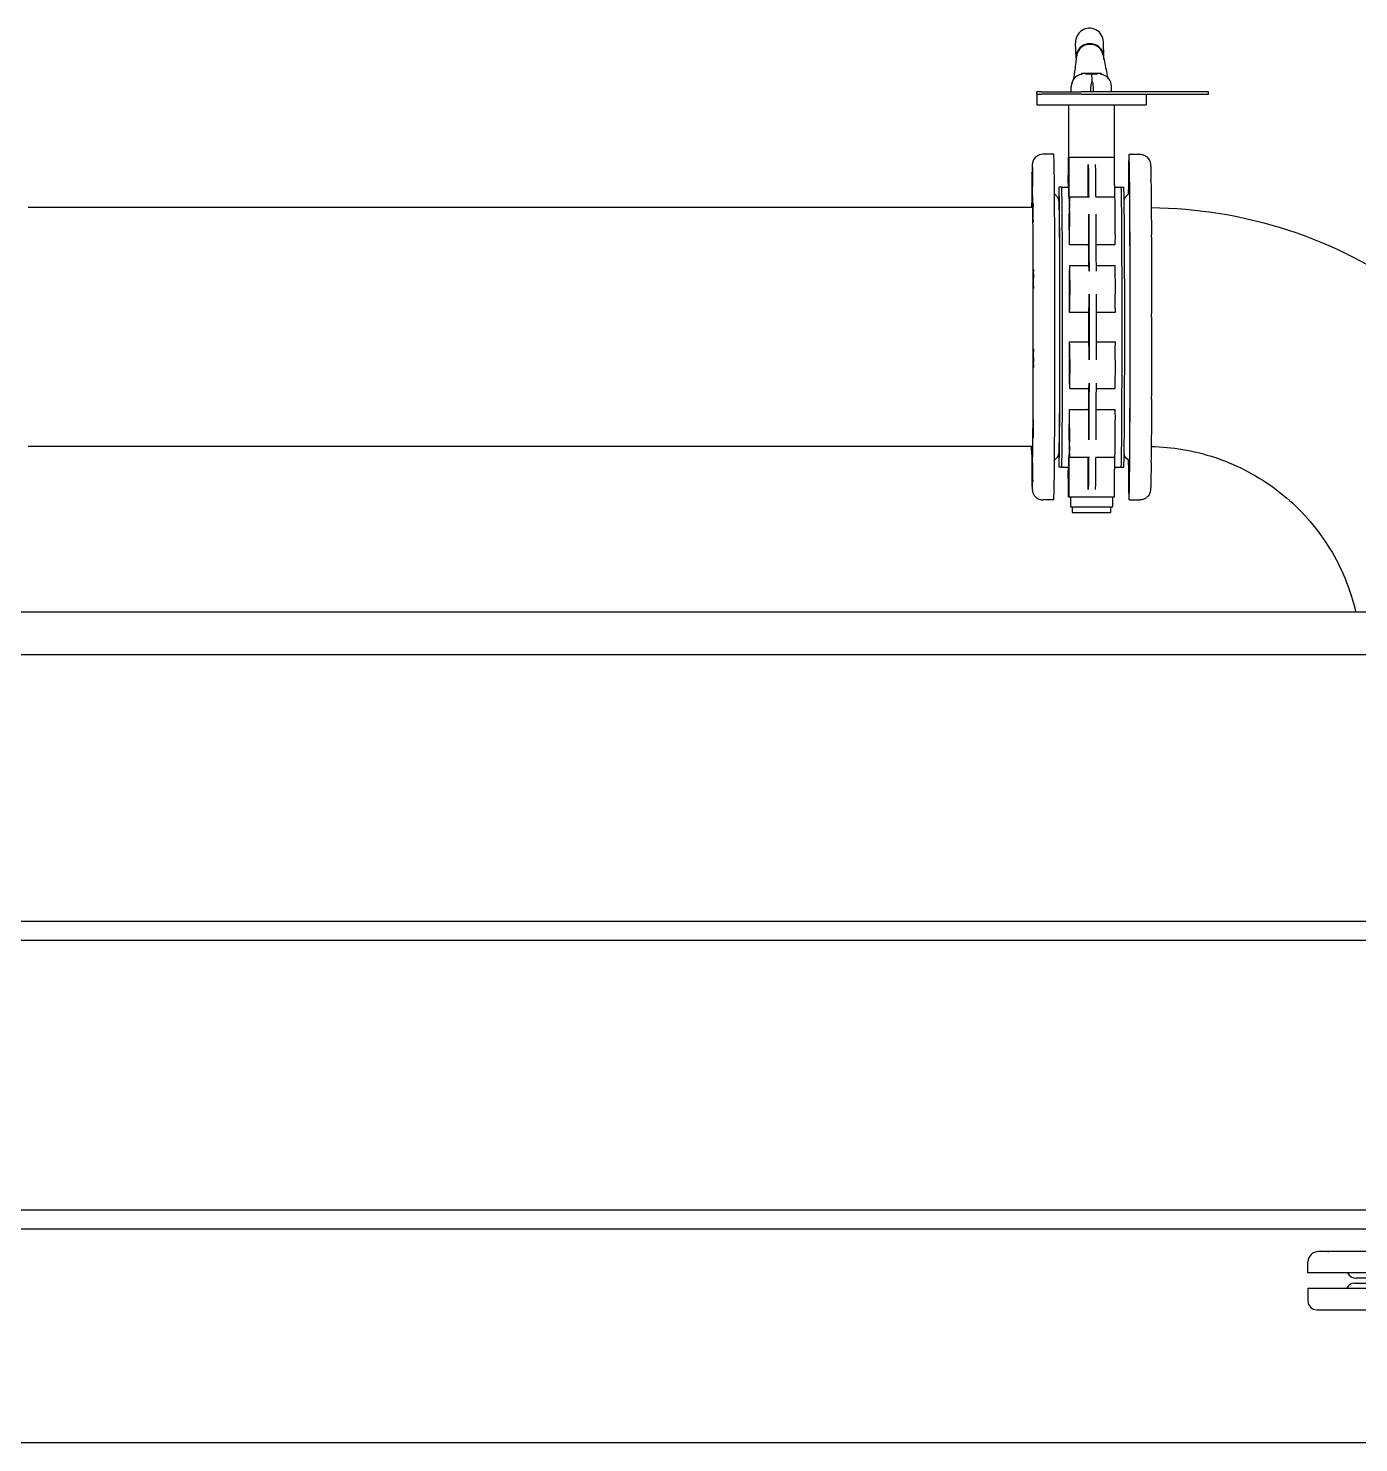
# Model space of a CAD drawing. Header units: millimetres. Extents: x 0 to 157650, y 0 to 89100.
# Drawn here: x 26944 to 28464, y 81060 to 82677 of the extents above; entities that cross this region are included whole.
import ezdxf

# ---------------------------------------------------------------- set-up
doc = ezdxf.new("R2010")
doc.units = ezdxf.units.MM
doc.header["$LTSCALE"] = 150
doc.layers.add('Visible', color=7, linetype='Continuous', lineweight=25)

msp = doc.modelspace()

# ---------------------------------------------------------------- linework, layer by layer
at = {"layer": 'Visible', "color": 9, "true_color": 0xc0c0c0}
for p, q in [((28140.9, 82642.9), (28140.2, 82660.2)), ((28157.9, 82658.3), (28155.9, 82658.3)), ((28172.8, 82644.1), (28172.2, 82661.5)), ((28147.4, 82625.4), (28147.5, 82625.4)), ((28147.4, 82624.2), (28147.4, 82625.4)), ((28147.5, 82625.4), (28169.5, 82625.4)), ((28147.5, 82623.8), (28147.5, 82625.4)), ((28158.8, 82624.4), (28151.5, 82624.4)), ((28165.5, 82624.4), (28158.8, 82624.4)), ((28169.5, 82623.8), (28169.5, 82625.4)), ((28101.3, 82604.4), (28095.9, 82604.4)), ((28095.9, 82601.4), (28095.9, 82604.4)), ((28095.9, 82601.4), (28101.3, 82601.4)), ((28095.9, 82601.4), (28095.9, 82589.4)), ((28095.9, 82601.4), (28101.3, 82601.4)), ((28101.3, 82604.4), (28146.8, 82604.4)), ((28146.8, 82601.4), (28101.3, 82601.4)), ((28135.4, 82604.4), (28135.4, 82610.4)), ((28155.8, 82604.4), (28146.8, 82604.4)), ((28146.8, 82601.4), (28155.8, 82601.4)), ((28292.4, 82604.4), (28155.8, 82604.4)), ((28155.8, 82601.4), (28292.4, 82601.4)), ((28157.7, 82604.4), (28157.7, 82610.4)), ((28160.7, 82604.4), (28160.7, 82610.4)), ((28181.4, 82604.4), (28181.4, 82610.4)), ((28220.9, 82601.4), (28220.9, 82589.4)), ((28292.4, 82601.4), (28292.4, 82604.4)), ((28095.9, 82589.4), (28220.9, 82589.4)), ((28132.3, 82589.4), (28132.3, 82520.3)), ((28132.6, 82520.3), (28132.6, 82589.4)), ((28184.6, 82589.4), (28184.6, 82529.4)), ((28115.4, 82532.9), (28102.9, 82532.9)), ((28132.1, 82529.4), (28132.3, 82529.4)), ((28132.7, 82529.4), (28184.7, 82529.4)), ((28201.4, 82532.9), (28213.9, 82532.9)), ((28124.4, 82495.4), (28121.4, 82495.4)), ((28124.4, 82495.4), (28132.4, 82495.4)), ((28132, 82498), (28132, 82495.4)), ((28132.9, 82481.6), (28132.9, 82498)), ((28154.9, 82484.1), (28154.9, 82498)), ((28184.9, 82498), (28184.9, 82484.1)), ((28184.9, 82495.4), (28192.4, 82495.4)), ((28192.4, 82495.4), (28195.4, 82495.4)), ((28091.5, 82471.9), (26943.5, 82471.9)), ((28133.2, 82481.6), (28132.9, 82481.6)), ((28133.2, 82476.8), (28133.1, 82464.8)), ((28133.3, 82484.1), (28155.3, 82484.1)), ((28163.3, 82484.1), (28185.3, 82484.1)), ((28133.3, 82429.5), (28133.4, 82441.5)), ((28155.3, 82429.5), (28155.4, 82441.5)), ((28185.4, 82441.5), (28185.3, 82429.5)), ((28155.3, 82429.5), (28133.3, 82429.5)), ((28185.3, 82429.5), (28163.5, 82429.5)), ((28133.5, 82404.8), (28133.4, 82400.4)), ((28133.6, 82405.7), (28155.6, 82405.7)), ((28163.7, 82405.7), (28185.6, 82405.7)), ((28133.5, 82352.2), (28133.6, 82356.5)), ((28155.5, 82352.2), (28133.5, 82352.2)), ((28155.5, 82352.2), (28155.6, 82356.5)), ((28185.5, 82352.2), (28163.7, 82352.2)), ((28185.6, 82356.5), (28185.5, 82352.2)), ((28133.5, 82318.6), (28155.5, 82318.6)), ((28133.6, 82314.3), (28133.5, 82318.6)), ((28155.6, 82314.3), (28155.5, 82318.6)), ((28163.7, 82318.6), (28185.5, 82318.6)), ((28185.5, 82318.6), (28185.6, 82314.3)), ((28133.4, 82270.3), (28133.5, 82266)), ((28133.6, 82265.1), (28155.6, 82265.1)), ((28163.7, 82265.1), (28185.6, 82265.1)), ((28133.3, 82241.3), (28155.3, 82241.3)), ((28133.4, 82229.3), (28133.3, 82241.3)), ((28155.4, 82229.3), (28155.3, 82241.3)), ((28163.5, 82241.3), (28185.3, 82241.3)), ((28185.3, 82241.3), (28185.4, 82229.3)), ((28091.5, 82198.9), (26943.5, 82198.9)), ((28133.1, 82206), (28133.2, 82194)), ((28132.9, 82189.2), (28133.2, 82189.2)), ((28132.9, 82172.8), (28132.9, 82189.2)), ((28133.3, 82186.7), (28155.3, 82186.7)), ((28154.9, 82172.8), (28154.9, 82186.7)), ((28163.3, 82186.7), (28185.3, 82186.7)), ((28184.9, 82186.7), (28184.9, 82172.8)), ((28124.4, 82175.4), (28121.4, 82175.4)), ((28124.4, 82175.4), (28132.6, 82175.4)), ((28132, 82175.4), (28132, 82172.8)), ((28132.3, 82159.9), (28132.3, 82175.4)), ((28132.6, 82176.3), (28132.6, 82159.9)), ((28184.9, 82175.4), (28192.4, 82175.4)), ((28192.4, 82175.4), (28195.4, 82175.4)), ((28115.4, 82137.9), (28102.9, 82137.9)), ((28132.1, 82141.4), (28132.7, 82141.4)), ((28132.7, 82141.4), (28184.7, 82141.4)), ((28134.4, 82141.4), (28134.4, 82129.9)), ((28182.4, 82141.4), (28182.4, 82129.9)), ((28201.4, 82137.9), (28213.9, 82137.9)), ((28134.4, 82129.9), (28182.4, 82129.9)), ((28136.4, 82129.9), (28136.4, 82123.4)), ((28136.4, 82123.4), (28180.4, 82123.4)), ((28180.4, 82129.9), (28180.4, 82123.4)), ((28873.9, 82009.5), (23661.9, 82009.5)), ((23661.9, 81961.2), (28864.1, 81961.2)), ((28864.1, 81656), (23661.9, 81656)), ((23661.9, 81634.7), (28864.1, 81634.7)), ((28864.1, 81326), (23661.9, 81326)), ((23661.9, 81304.7), (28845.6, 81304.7)), ((28428.2, 81278.9), (28417.9, 81278.9)), ((28428.2, 81278.9), (28429.8, 81278.9)), ((28482, 81278.9), (28429.8, 81278.9)), ((28405.9, 81254.4), (28405.9, 81266.9)), ((28733, 81254.4), (28405.9, 81254.4)), ((28733, 81248.4), (28460.9, 81248.4)), ((28405.9, 81236.9), (28733, 81236.9)), ((28405.9, 81236.9), (28405.9, 81222.4)), ((28458.9, 81242.9), (28733, 81242.9)), ((28415.9, 81212.4), (28733, 81212.4)), ((28829.8, 81060.4), (23686, 81060.4))]:
    msp.add_line(p, q, dxfattribs=at)
for centre, radius, start, end in [((28156.2, 82660.9), 16, 2.2176, 182.2176), ((28149.4, 82610.4), 14, 98.2143, 180), ((28167.4, 82610.4), 14, 0, 81.4772), ((28417.9, 81266.9), 12, 90, 180), ((28460.9, 81259.4), 11, 207.0357, 270), ((28458.9, 81233.9), 9, 90, 160.5288), ((28415.9, 81222.4), 10, 180, 270)]:
    msp.add_arc(centre, radius, start, end, dxfattribs=at)
for centre, major_axis, ratio, start_param, end_param in [((28156.8, 82643.5), (16, 0.6), 0.984785, 6.131036, 9.590907), ((28155.8, 82644.5), (-14, -0.5), 0.984785, 4.673086, 6.112596), ((28157.8, 82644.5), (14, 0.5), 0.984785, 0.173983, 1.531494), ((28158.8, 82610.4), (0, 14), 0.034888, 5.174913, 6.283185), ((28172, 82610.4), (-14.3, 0), 0.980683, 5.820662, 6.283185), ((28146.4, 82610.4), (14.3, 0), 0.980683, 0, 0.462524), ((28201.4, 82335.4), (0, 197.5), 0.006828, 2.447528, 6.97725), ((28201.4, 82335.4), (0, 191.5), 0.006828, 2.486433, 6.938345), ((28115.4, 82335.4), (0, -197.5), 0.006828, 0, 3.141593), ((28132.1, 82504.4), (0, 25), 0.006828, 5.401623, 8.115781), ((28132.7, 82504.4), (0, 25), 0.006828, 4.45059, 7.164748), ((28155.5, 82601.1), (0, -120), 0.006828, 5.441902, 6.077271), ((28154.7, 82504.4), (0, 25), 0.006828, 4.45059, 5.441902), ((28163.5, 82601.1), (0, -120), 0.006828, 5.441902, 6.077271), ((28184.7, 82504.4), (0, 25), 0.006828, 4.45059, 6.283185), ((28090.6, 82501.6), (0, 10.8), 0.006828, 0.541818, 6.379853), ((28091.2, 82506.8), (0, -10.8), 0.006828, 3.159812, 8.997847), ((28121.4, 82335.4), (0, -160), 0.006828, 5.856562, 9.851401), ((28124.4, 82335.4), (0, -160), 0.006828, 0, 3.141593), ((28124.4, 82335.4), (0, -160), 0.006828, 0, 3.141593), ((28132.4, 82335.4), (0, 160), 0.006828, 5.864493, 6.283185), ((28192.4, 82335.4), (0, 160), 0.006828, 3.141593, 6.283185), ((28192.4, 82335.4), (0, 160), 0.006828, 3.141593, 6.283185), ((28195.4, 82335.4), (0, 160), 0.006828, 3.141593, 6.283185), ((28091.7, 82466), (0, -10.8), 0.006828, 2.636213, 8.474248), ((28133.3, 82459.1), (0, 25), 0.006828, 3.926991, 7.068583), ((28155.3, 82459.1), (0, 25), 0.006828, 6.077271, 6.283185), ((28185.3, 82459.1), (0, 25), 0.006828, 3.926991, 6.283185), ((28132.4, 82335.4), (0, 160), 0.006828, 5.340894, 5.65468), ((28156.3, 82488.8), (0, 120), 0.006828, 1.776711, 2.41208), ((28155.3, 82459.1), (0, 25), 0.006828, 3.926991, 4.918303), ((28164.3, 82488.8), (0, -120), 0.006828, 4.918303, 5.553672), ((28154.4, 82335.4), (0, 160), 0.006828, 5.167245, 5.340894), ((28133.6, 82380.7), (0, -25), 0.006828, 0.261799, 3.403392), ((28092.1, 82390.3), (0, -10.8), 0.006828, 2.112615, 7.950649), ((28132.4, 82335.4), (0, 160), 0.006828, 4.817295, 5.131081), ((28155.6, 82380.7), (0, 25), 0.006828, 5.553672, 6.283185), ((28185.6, 82380.7), (0, 25), 0.006828, 3.403392, 6.283185), ((28155.6, 82380.7), (0, -25), 0.006828, 0.261799, 1.253112), ((28156.5, 82335.4), (0, 120), 0.006828, 1.253112, 1.888481), ((28164.5, 82335.4), (0, -120), 0.006828, 4.394704, 5.030074), ((28154.4, 82335.4), (0, 160), 0.006828, 4.607482, 4.817295), ((28092.1, 82299.9), (0, -10.8), 0.006828, 1.589016, 7.427051), ((28132.4, 82335.4), (0, 160), 0.006828, 4.293697, 4.607482), ((28133.6, 82290.1), (0, -25), 0.006828, 6.021386, 9.162979), ((28155.6, 82290.1), (0, 25), 0.006828, 5.030074, 6.021386), ((28185.6, 82290.1), (0, 25), 0.006828, 3.141593, 6.021386), ((28154.4, 82335.4), (0, 160), 0.006828, 4.083884, 4.257533), ((28156.3, 82182), (0, 120), 0.006828, 0.729513, 1.364882), ((28155.6, 82290.1), (0, -25), 0.006828, 0, 0.729513), ((28164.3, 82182), (0, -120), 0.006828, 3.871106, 4.506475), ((28091.8, 82219), (0, -10.8), 0.006828, 1.065417, 6.903452), ((28132.4, 82335.4), (0, 160), 0.006828, 3.770098, 4.083884), ((28133.3, 82211.7), (0, -25), 0.006828, 5.497787, 8.63938), ((28155.3, 82211.7), (0, 25), 0.006828, 4.506475, 5.497787), ((28185.3, 82211.7), (0, -25), 0.006828, 0, 2.356194), ((28090.1, 82204.8), (0, 10.8), 0.006828, 2.146885, 2.191063), ((28090.1, 82204.8), (0, -10.8), 0.006828, 5.777806, 7.277893), ((28091.3, 82169.2), (0, -10.8), 0.006828, 0.541818, 6.379853), ((28132.4, 82335.4), (0, -160), 0.006828, 0.104907, 0.418692), ((28155.5, 82069.7), (0, 120), 0.006828, 0.205914, 0.841283), ((28155.3, 82211.7), (0, -25), 0.006828, 0, 0.205914), ((28163.5, 82069.7), (0, 120), 0.006828, 0.205914, 0.841283), ((28090.7, 82164), (0, 10.8), 0.006828, 3.159812, 8.997847), ((28132.1, 82166.4), (0, -25), 0.006828, 4.45059, 7.592182), ((28132.7, 82166.4), (0, -25), 0.006828, 4.974188, 8.115781), ((28154.7, 82166.4), (0, 25), 0.006828, 3.982876, 4.974188), ((28184.7, 82166.4), (0, -25), 0.006828, 0, 1.832596)]:
    msp.add_ellipse(centre, major_axis=major_axis, ratio=ratio, start_param=start_param, end_param=end_param, dxfattribs=at)
for centre, major_axis in [((28132.1, 82504.4), (0, 8.65)), ((28132.7, 82504.4), (0, -8.65)), ((28133.3, 82459.1), (0, -8.65)), ((28133.6, 82380.7), (0, -8.65)), ((28133.6, 82290.1), (0, -8.65)), ((28133.3, 82211.7), (0, -8.65)), ((28132.1, 82166.4), (0, 8.65)), ((28132.7, 82166.4), (0, -8.65))]:
    msp.add_ellipse(centre, major_axis=major_axis, ratio=0.006828, dxfattribs=at)
for points, knots in [([(28138.5, 82619.2), (28138.9, 82622.5), (28139.4, 82625.9), (28140.5, 82635.2), (28141.3, 82641), (28142, 82646.3)], [4.185698, 4.185698, 4.185698, 4.185698, 10.001139, 10.001139, 19.718616, 19.718616, 19.718616, 19.718616]), ([(28171.5, 82647.4), (28172.7, 82641.8), (28173.9, 82635.8), (28175.8, 82626.7), (28176.4, 82623.6), (28177, 82620.6)], [0, 0, 0, 0, 10.000406, 10.000406, 15.277543, 15.277543, 15.277543, 15.277543]), ([(28102.9, 82532.9), (28101.6, 82532.9), (28100.4, 82532.7), (28098, 82531.9), (28097, 82531.4), (28095.2, 82530.1), (28094.4, 82529.4), (28093.1, 82527.9), (28092.7, 82527.2), (28092, 82526), (28091.8, 82525.5), (28091.5, 82524.6), (28091.4, 82524.3), (28091.2, 82523.6), (28091.2, 82523.4), (28091, 82522.7), (28091, 82522.4), (28090.9, 82521.3), (28090.8, 82520.8), (28090.8, 82519.8), (28090.8, 82519.4), (28090.7, 82518.4), (28090.7, 82517.9), (28090.7, 82516.8), (28090.6, 82516.2), (28090.6, 82514.9), (28090.6, 82514.2), (28090.6, 82512.7), (28090.5, 82511.9), (28090.5, 82510.2), (28090.5, 82509.3), (28090.5, 82507.4), (28090.4, 82506.4), (28090.4, 82504.3), (28090.4, 82503.2), (28090.4, 82501), (28090.3, 82499.8), (28090.3, 82497.3), (28090.3, 82496), (28090.3, 82493.4), (28090.3, 82492), (28090.2, 82489.2), (28090.2, 82487.7), (28090.2, 82481.8), (28090.1, 82477), (28090.1, 82471.9)], [4.1313466, 4.1313466, 4.1313466, 4.1313466, 4.1335437, 4.1335437, 4.1359646, 4.1359646, 4.1391207, 4.1391207, 4.1436758, 4.1436758, 4.14944, 4.14944, 4.1560393, 4.1560393, 4.1654795, 4.1654795, 4.1843121, 4.1843121, 4.2540927, 4.2540927, 4.2956556, 4.2956556, 4.3373657, 4.3373657, 4.3791083, 4.3791083, 4.4207468, 4.4207468, 4.462331, 4.462331, 4.5040618, 4.5040618, 4.5457993, 4.5457993, 4.587401, 4.587401, 4.6289888, 4.6289888, 4.6707228, 4.6707228, 4.7124596, 4.7124596, 4.7540551, 4.7540551, 4.8759308, 4.8759308, 4.8759308, 4.8759308]), ([(28213.9, 82532.9), (28215.2, 82532.9), (28216.5, 82532.7), (28218.8, 82531.9), (28219.9, 82531.4), (28221.7, 82530.1), (28222.4, 82529.4), (28223.7, 82527.9), (28224.1, 82527.2), (28224.8, 82526), (28225, 82525.5), (28225.4, 82524.6), (28225.5, 82524.3), (28225.6, 82523.6), (28225.7, 82523.4), (28225.8, 82522.7), (28225.9, 82522.4), (28226, 82521.3), (28226, 82520.8), (28226.1, 82519.3), (28226.2, 82518.4), (28226.2, 82515.9), (28226.3, 82514.5), (28226.3, 82511.2), (28226.4, 82509.3), (28226.4, 82506), (28226.5, 82504.6), (28226.5, 82503.1)], [4.0006906, 4.0006906, 4.0006906, 4.0006906, 4.0028877, 4.0028877, 4.0053086, 4.0053086, 4.0084647, 4.0084647, 4.0130198, 4.0130198, 4.018784, 4.018784, 4.0253833, 4.0253833, 4.0348235, 4.0348235, 4.0536561, 4.0536561, 4.1234367, 4.1234367, 4.2121673, 4.2121673, 4.3008978, 4.3008978, 4.3896284, 4.3896284, 4.4443435, 4.4443435, 4.4443435, 4.4443435]), ([(28090.5, 82510.8), (28090.5, 82510.9), (28090.5, 82510.9), (28090.5, 82511.5), (28090.5, 82511.8), (28090.6, 82512.2), (28090.6, 82512.2), (28090.6, 82512.3)], [-2.1774743, -2.1774743, -2.1774743, -2.1774743, -2.1286878, -2.1286878, -1.8246957, -1.8246957, -1.698103, -1.698103, -1.698103, -1.698103]), ([(28091.2, 82517.5), (28091.2, 82517.5), (28091.2, 82517.5), (28091.2, 82517.4), (28091.2, 82517.2), (28091.2, 82516.8), (28091.2, 82516.7), (28091.2, 82516.5)], [-2.1773625, -2.1773625, -2.1773625, -2.1773625, -2.0762328, -2.0762328, -1.8118997, -1.8118997, -1.6981222, -1.6981222, -1.6981222, -1.6981222]), ([(28091.1, 82177.4), (28091.1, 82177.4), (28091.1, 82178.1), (28091.2, 82181.6), (28091.3, 82186.3), (28091.5, 82200.3), (28091.6, 82210.2), (28091.8, 82234), (28091.9, 82247.8), (28092, 82278.1), (28092, 82294.5), (28092, 82328.1), (28092, 82345.3), (28092, 82378.8), (28092, 82395.1), (28091.8, 82425.1), (28091.8, 82438.8), (28091.6, 82462.3), (28091.5, 82472), (28091.3, 82486.4), (28091.2, 82491.3), (28091.1, 82493.2), (28091.1, 82493.4), (28091.1, 82493.4)], [1.069638, 1.069638, 1.069638, 1.069638, 1.176431, 1.176431, 1.452777, 1.452777, 1.769487, 1.769487, 2.088775, 2.088775, 2.408495, 2.408495, 2.728321, 2.728321, 3.048145, 3.048145, 3.367854, 3.367854, 3.687098, 3.687098, 4.003379, 4.003379, 4.051462, 4.051462, 4.051462, 4.051462]), ([(28195.9, 82481.1), (28195.9, 82481.1), (28195.9, 82481.1), (28196, 82481.5), (28196.2, 82481.9), (28196.8, 82483.2), (28197.2, 82484), (28198.5, 82485.6), (28199, 82486), (28200.2, 82487), (28201.1, 82487.6), (28202.2, 82488.1)], [3.97819917, 3.97819917, 3.97819917, 3.97819917, 3.97875116, 3.97875116, 3.98652255, 3.98652255, 3.99291521, 3.99291521, 3.99524896, 3.99524896, 3.99786371, 3.99786371, 3.99786371, 3.99786371]), ([(28226.5, 82502.1), (28226.5, 82502.5), (28226.5, 82502.8), (28226.5, 82503.1), (28226.5, 82503.1), (28226.5, 82503.1)], [-2.0590672, -2.0590672, -2.0590672, -2.0590672, -1.8246957, -1.8246957, -1.8214102, -1.8214102, -1.8214102, -1.8214102]), ([(28226.5, 82502.1), (28226.5, 82499.3), (28226.6, 82496.2), (28226.6, 82489.6), (28226.7, 82486), (28226.7, 82478.3), (28226.8, 82474.2), (28226.8, 82465.5), (28226.9, 82461), (28226.9, 82451.4), (28227, 82446.5), (28227, 82441.3)], [4.4570923, 4.4570923, 4.4570923, 4.4570923, 4.5585241, 4.5585241, 4.6599558, 4.6599558, 4.7613876, 4.7613876, 4.8628194, 4.8628194, 4.9642512, 4.9642512, 4.9642512, 4.9642512]), ([(28091.8, 82475.4), (28091.8, 82475.4), (28091.8, 82475.3), (28091.8, 82474.7), (28091.8, 82474), (28091.8, 82473), (28091.8, 82472.6), (28091.8, 82472.3)], [-2.1774743, -2.1774743, -2.1774743, -2.1774743, -2.1286878, -2.1286878, -1.8246957, -1.8246957, -1.698103, -1.698103, -1.698103, -1.698103]), ([(28116.3, 82183.6), (28116.4, 82183.7), (28116.5, 82183.7), (28117.6, 82184.4), (28118.2, 82185.1), (28119.4, 82186.5), (28119.8, 82187.1), (28120.5, 82188.3), (28120.6, 82188.8), (28120.9, 82189.6), (28121, 82189.9), (28121.2, 82190.4), (28121.2, 82190.7), (28121.3, 82191.2), (28121.4, 82191.5), (28121.5, 82192.3), (28121.5, 82192.6), (28121.7, 82195.3), (28121.7, 82199.1), (28121.9, 82211.6), (28122, 82220.2), (28122.2, 82241), (28122.2, 82253.2), (28122.3, 82279.9), (28122.4, 82294.4), (28122.4, 82324.3), (28122.4, 82339.8), (28122.4, 82369.9), (28122.4, 82384.6), (28122.3, 82412), (28122.2, 82424.5), (28122.1, 82446.3), (28122, 82455.4), (28121.8, 82469.4), (28121.7, 82474.1), (28121.5, 82477.4), (28121.5, 82477.9), (28121.4, 82478.8), (28121.4, 82479.1), (28121.3, 82480), (28121.2, 82480.2), (28121.1, 82480.7), (28121, 82480.9), (28120.8, 82481.5), (28120.7, 82481.9), (28120.1, 82483.2), (28119.7, 82484), (28118.3, 82485.6), (28117.9, 82486), (28117, 82486.7), (28116.7, 82487), (28116.3, 82487.2)], [0.99405, 0.99405, 0.99405, 0.99405, 0.994365, 0.994365, 0.997526, 0.997526, 1.002191, 1.002191, 1.008396, 1.008396, 1.015305, 1.015305, 1.024677, 1.024677, 1.042087, 1.042087, 1.097205, 1.097205, 1.411364, 1.411364, 1.735926, 1.735926, 2.056757, 2.056757, 2.377067, 2.377067, 2.69725, 2.69725, 3.017427, 3.017427, 3.337706, 3.337706, 3.658401, 3.658401, 3.981625, 3.981625, 4.056486, 4.056486, 4.093916, 4.093916, 4.104269, 4.104269, 4.109407, 4.109407, 4.117179, 4.117179, 4.123571, 4.123571, 4.125905, 4.125905, 4.12705, 4.12705, 4.12705, 4.12705]), ([(28226.8, 82471.9), (28279.5, 82471.4), (28332.2, 82462.9), (28433.9, 82429.8), (28482.8, 82404.9), (28570.5, 82341.2), (28609.2, 82302.4), (28672.9, 82214.7), (28697.9, 82165.9), (28725.7, 82080.3), (28733.2, 82045.1), (28737, 82009.5)], [3.150015, 3.150015, 3.150015, 3.150015, 3.455752, 3.455752, 3.769911, 3.769911, 4.08407, 4.08407, 4.39823, 4.39823, 4.605616, 4.605616, 4.605616, 4.605616]), ([(28227, 82438.2), (28227, 82439.2), (28227, 82440), (28227, 82440.9), (28227, 82441.1), (28227, 82441.3)], [-2.1243216, -2.1243216, -2.1243216, -2.1243216, -1.8246957, -1.8246957, -1.7521828, -1.7521828, -1.7521828, -1.7521828]), ([(28227, 82438.2), (28227, 82433.1), (28227, 82427.7), (28227.1, 82416.7), (28227.1, 82411), (28227.1, 82399.5), (28227.1, 82393.6), (28227.2, 82381.7), (28227.2, 82375.6), (28227.2, 82363.4), (28227.2, 82357.2), (28227.2, 82351)], [4.9841696, 4.9841696, 4.9841696, 4.9841696, 5.0847936, 5.0847936, 5.1854176, 5.1854176, 5.2860415, 5.2860415, 5.3866655, 5.3866655, 5.4872895, 5.4872895, 5.4872895, 5.4872895]), ([(28092.1, 82395.9), (28092.1, 82395.7), (28092.1, 82395.6), (28092.1, 82394.6), (28092.1, 82393.6), (28092.1, 82392.2), (28092.1, 82391.8), (28092.1, 82391.4)], [-2.1774743, -2.1774743, -2.1774743, -2.1774743, -2.1286878, -2.1286878, -1.8246957, -1.8246957, -1.698103, -1.698103, -1.698103, -1.698103]), ([(28227.2, 82347.1), (28227.2, 82340.9), (28227.2, 82334.7), (28227.2, 82322.2), (28227.2, 82316), (28227.2, 82303.7), (28227.2, 82297.6), (28227.2, 82285.5), (28227.1, 82279.5), (28227.1, 82267.8), (28227.1, 82262), (28227.1, 82256.4)], [5.5082887, 5.5082887, 5.5082887, 5.5082887, 5.608861, 5.608861, 5.7094333, 5.7094333, 5.8100056, 5.8100056, 5.9105779, 5.9105779, 6.0111501, 6.0111501, 6.0111501, 6.0111501]), ([(28227.2, 82347.1), (28227.2, 82347.3), (28227.2, 82347.5), (28227.2, 82348.6), (28227.2, 82349.5), (28227.2, 82350.6), (28227.2, 82350.8), (28227.2, 82351)], [-2.1339617, -2.1339617, -2.1339617, -2.1339617, -2.0762328, -2.0762328, -1.8118997, -1.8118997, -1.7416047, -1.7416047, -1.7416047, -1.7416047]), ([(28092.2, 82300.1), (28092.2, 82299.7), (28092.2, 82299.4), (28092.2, 82298.2), (28092.2, 82297.3), (28092.2, 82296.1), (28092.2, 82295.8), (28092.2, 82295.4)], [-2.1773625, -2.1773625, -2.1773625, -2.1773625, -2.0762328, -2.0762328, -1.8118997, -1.8118997, -1.6981222, -1.6981222, -1.6981222, -1.6981222]), ([(28227.1, 82253), (28227.1, 82247.4), (28227, 82241.9), (28227, 82231.3), (28227, 82226.2), (28226.9, 82216.4), (28226.9, 82211.6), (28226.8, 82202.6), (28226.8, 82198.3), (28226.7, 82190.2), (28226.7, 82186.3), (28226.7, 82182.8)], [6.031593, 6.031593, 6.031593, 6.031593, 6.1325997, 6.1325997, 6.2336065, 6.2336065, 6.3346132, 6.3346132, 6.4356199, 6.4356199, 6.5366267, 6.5366267, 6.5366267, 6.5366267]), ([(28227.1, 82253), (28227.1, 82253.8), (28227.1, 82254.7), (28227.1, 82255.9), (28227.1, 82256.2), (28227.1, 82256.4)], [-2.1285727, -2.1285727, -2.1285727, -2.1285727, -1.8246957, -1.8246957, -1.7465511, -1.7465511, -1.7465511, -1.7465511]), ([(28091.9, 82213.8), (28091.9, 82213.6), (28091.9, 82213.5), (28091.9, 82212.2), (28091.9, 82211.2), (28091.9, 82210.3), (28091.9, 82210.3), (28091.9, 82210.2)], [-3.2077958, -3.2077958, -3.2077958, -3.2077958, -3.1624121, -3.1624121, -2.6741523, -2.6741523, -2.6485085, -2.6485085, -2.6485085, -2.6485085]), ([(28090.1, 82195.3), (28090.1, 82195.4), (28090.1, 82195.5), (28090.1, 82196.1), (28090.1, 82196.8), (28090.1, 82197.8), (28090.1, 82198.2), (28090.1, 82198.5)], [-2.1774743, -2.1774743, -2.1774743, -2.1774743, -2.1286878, -2.1286878, -1.8246957, -1.8246957, -1.698103, -1.698103, -1.698103, -1.698103]), ([(28226.8, 82198.9), (28250.9, 82198.4), (28275, 82194.4), (28322.3, 82179), (28345.4, 82167.3), (28386.9, 82137.2), (28405.2, 82118.8), (28435.3, 82077.4), (28447, 82054.3), (28457.1, 82023.2), (28459, 82016.4), (28460.6, 82009.5)], [3.159418, 3.159418, 3.159418, 3.159418, 3.455752, 3.455752, 3.769911, 3.769911, 4.08407, 4.08407, 4.39823, 4.39823, 4.484872, 4.484872, 4.484872, 4.484872]), ([(28090.1, 82195.7), (28090.1, 82189.8), (28090.2, 82184.5), (28090.3, 82174.8), (28090.4, 82170.4), (28090.5, 82163), (28090.5, 82159.8), (28090.6, 82154.7), (28090.7, 82152.7), (28090.8, 82150.5), (28090.8, 82149.9), (28090.9, 82148.9), (28091, 82148.6), (28091.1, 82147.5), (28091.2, 82147.3), (28091.4, 82146.6), (28091.4, 82146.4), (28091.7, 82145.7), (28091.9, 82145.2), (28092.6, 82143.7), (28093.1, 82142.8), (28094.6, 82141.2), (28095.1, 82140.7), (28096.8, 82139.5), (28098.2, 82138.7), (28100.9, 82138), (28101.9, 82137.9), (28102.9, 82137.9)], [0.2708895, 0.2708895, 0.2708895, 0.2708895, 0.4146624, 0.4146624, 0.5584353, 0.5584353, 0.7022082, 0.7022082, 0.845981, 0.845981, 0.9178675, 0.9178675, 0.9538107, 0.9538107, 0.9645802, 0.9645802, 0.9694571, 0.9694571, 0.9767212, 0.9767212, 0.9825641, 0.9825641, 0.9847121, 0.9847121, 0.9880407, 0.9880407, 0.9897539, 0.9897539, 0.9897539, 0.9897539]), ([(28202.2, 82182.7), (28201.5, 82183), (28200.8, 82183.4), (28199.3, 82184.4), (28198.7, 82185.1), (28197.4, 82186.5), (28197.1, 82187.1), (28196.4, 82188.3), (28196.2, 82188.8), (28196, 82189.4), (28195.9, 82189.6), (28195.9, 82189.7)], [0.86192483, 0.86192483, 0.86192483, 0.86192483, 0.86370872, 0.86370872, 0.86686977, 0.86686977, 0.8715355, 0.8715355, 0.87774002, 0.87774002, 0.88158937, 0.88158937, 0.88158937, 0.88158937]), ([(28226.6, 82181), (28226.6, 82177), (28226.6, 82173.3), (28226.5, 82166.6), (28226.4, 82163.7), (28226.3, 82158.6), (28226.3, 82156.4), (28226.2, 82152.9), (28226.1, 82151.6), (28226, 82149.9), (28226, 82149.5), (28225.9, 82148.5), (28225.9, 82148.2), (28225.6, 82147.1), (28225.6, 82146.8), (28225.3, 82146.1), (28225.2, 82145.6), (28224.5, 82144.2), (28224.2, 82143.4), (28222.9, 82141.9), (28222.5, 82141.4), (28221, 82140.1), (28219.6, 82139.1), (28216.6, 82138.1), (28215.3, 82137.9), (28213.9, 82137.9)], [0.270017, 0.270017, 0.270017, 0.270017, 0.3878332, 0.3878332, 0.5056494, 0.5056494, 0.6234656, 0.6234656, 0.7412818, 0.7412818, 0.8001898, 0.8001898, 0.8296439, 0.8296439, 0.8362815, 0.8362815, 0.8446454, 0.8446454, 0.850636, 0.850636, 0.8530552, 0.8530552, 0.8568243, 0.8568243, 0.8590979, 0.8590979, 0.8590979, 0.8590979]), ([(28226.6, 82181), (28226.6, 82181.4), (28226.6, 82181.9), (28226.7, 82182.6), (28226.7, 82182.7), (28226.7, 82182.8)], [-2.0911914, -2.0911914, -2.0911914, -2.0911914, -1.8246957, -1.8246957, -1.7818849, -1.7818849, -1.7818849, -1.7818849]), ([(28090.7, 82153.3), (28090.7, 82153.3), (28090.7, 82153.3), (28090.7, 82153.4), (28090.7, 82153.6), (28090.7, 82154), (28090.7, 82154.1), (28090.7, 82154.3)], [-2.1773625, -2.1773625, -2.1773625, -2.1773625, -2.0762328, -2.0762328, -1.8118997, -1.8118997, -1.6981222, -1.6981222, -1.6981222, -1.6981222]), ([(28091.3, 82160), (28091.3, 82159.9), (28091.3, 82159.9), (28091.3, 82159.3), (28091.3, 82159), (28091.3, 82158.6), (28091.3, 82158.6), (28091.3, 82158.5)], [-2.1774743, -2.1774743, -2.1774743, -2.1774743, -2.1286878, -2.1286878, -1.8246957, -1.8246957, -1.698103, -1.698103, -1.698103, -1.698103]), ([(28429.8, 81278.9), (28429.7, 81278.9), (28429.6, 81278.9), (28429, 81278.9), (28428.6, 81278.9), (28428.3, 81278.9), (28428.2, 81278.9), (28428.2, 81278.9)], [-2.1774743, -2.1774743, -2.1774743, -2.1774743, -2.1286878, -2.1286878, -1.8246957, -1.8246957, -1.698103, -1.698103, -1.698103, -1.698103])]:
    msp.add_open_spline(points, degree=3, knots=knots, dxfattribs=at)
msp.add_open_spline([(28090.1, 82198.9), (28090.1, 82198.6), (28090.1, 82198.3), (28090.1, 82198)], degree=3, dxfattribs=at)

doc.saveas('drawing.dxf')
